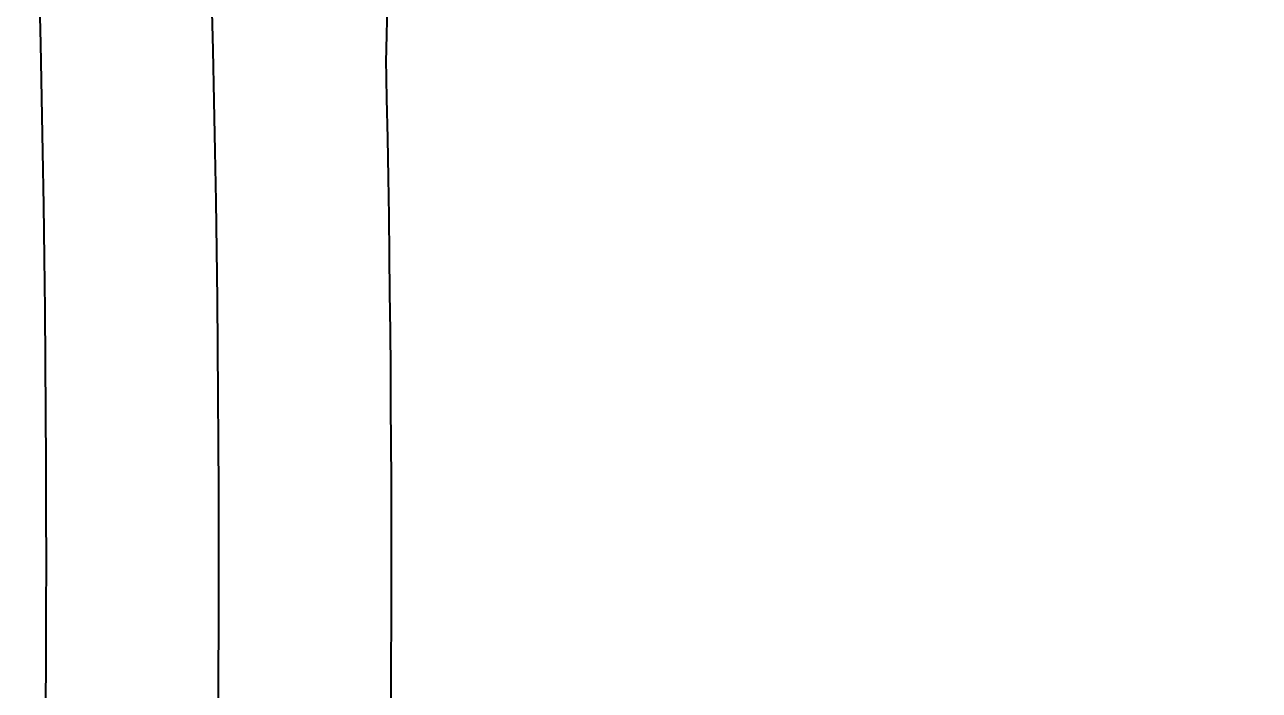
# Model space of a CAD drawing. Header units: feet. Extents: x 10084 to 13321, y 3329 to 8503.
# Drawn here: x 11708.77 to 11737.42, y 5596.42 to 5611.87 of the extents above; entities that cross this region are included whole.
import ezdxf

# ---------------------------------------------------------------- set-up
doc = ezdxf.new("R2010")
doc.units = ezdxf.units.FT
doc.header["$LTSCALE"] = 40
doc.header["$MEASUREMENT"] = 0
doc.layers.add('CONT-L', color=55, linetype='Continuous')
doc.layers.add('Level 1', color=7, linetype='Continuous')

msp = doc.modelspace()

# ---------------------------------------------------------------- linework, layer by layer
at = {"layer": 'CONT-L', "color": 5, "extrusion": (-0.508926, 0.86081, 0), "elevation": -1157.273}
msp.add_lwpolyline([(-12947.714, 551), (-12982.006, 551)], dxfattribs=at)
at = {"layer": 'Level 1', "color": 5, "linetype": 'Continuous', "lineweight": 40}
for points, knots in [([(11714.364, 5742.49), (11709.676, 5734.838), (11705.565, 5729.023), (11704.006, 5722.641), (11702.922, 5712.991), (11700.597, 5687.702), (11698.272, 5662.413), (11695.947, 5637.124), (11698.266, 5603.849), (11695.928, 5565.633), (11696.271, 5542.281), (11696.461, 5533.156)], [0, 0, 0, 0, 0.166667, 0.333333, 0.333333, 0.333333, 0.666667, 0.666667, 0.666667, 0.860203, 1, 1, 1, 1]), ([(11711.899, 5717.739), (11709.557, 5713.593), (11707.289, 5708.486), (11706.041, 5702.018), (11705.815, 5697.025), (11705.197, 5694.161), (11703.444, 5675.241), (11701.691, 5656.322), (11699.937, 5637.402), (11702.275, 5603.866), (11699.555, 5559.424), (11700.523, 5533.286), (11700.742, 5519.077), (11700.767, 5517.18)], [0, 0, 0, 0, 0.111111, 0.222222, 0.333333, 0.333333, 0.333333, 0.666667, 0.666667, 0.666667, 0.821319, 0.975971, 1, 1, 1, 1]), ([(11708.762, 5517.791), (11708.738, 5519.536), (11708.52, 5533.505), (11707.577, 5558.984), (11710.215, 5602.635), (11708.112, 5635.076), (11708.54, 5639.624), (11708.832, 5651.318), (11710.877, 5662.427), (11718.766, 5674.12), (11728.415, 5683.112)], [0, 0, 0, 0, 0.03399, 0.270361, 0.5, 0.5, 0.5, 0.666667, 0.833333, 1, 1, 1, 1]), ([(11712.458, 5533.772), (11712.276, 5542.658), (11711.98, 5564.57), (11714.069, 5600.067), (11712.445, 5629.049), (11712.445, 5629.049), (11712.445, 5629.049), (11712.445, 5629.049), (11712.276, 5637.383), (11712.753, 5641.24), (11714.262, 5645.957), (11716.929, 5648.904)], [0, 0, 0, 0, 0.145856, 0.333333, 0.333333, 0.333333, 0.666667, 0.666667, 0.666667, 0.833333, 1, 1, 1, 1]), ([(11716.762, 5518.098), (11716.738, 5519.791), (11716.521, 5533.623), (11715.703, 5555.724), (11717.584, 5591.267), (11717.161, 5611.074), (11717.161, 5611.074), (11717.161, 5611.073), (11717.161, 5611.073), (11717.21, 5612.764), (11717.21, 5616.713), (11718.405, 5621.977), (11721.036, 5625.925), (11727.546, 5630.326)], [0, 0, 0, 0, 0.025343, 0.205786, 0.333333, 0.333333, 0.333333, 0.666667, 0.666667, 0.666667, 0.777778, 0.888889, 1, 1, 1, 1])]:
    msp.add_open_spline(points, degree=3, knots=knots, dxfattribs=at)

doc.saveas('drawing.dxf')
